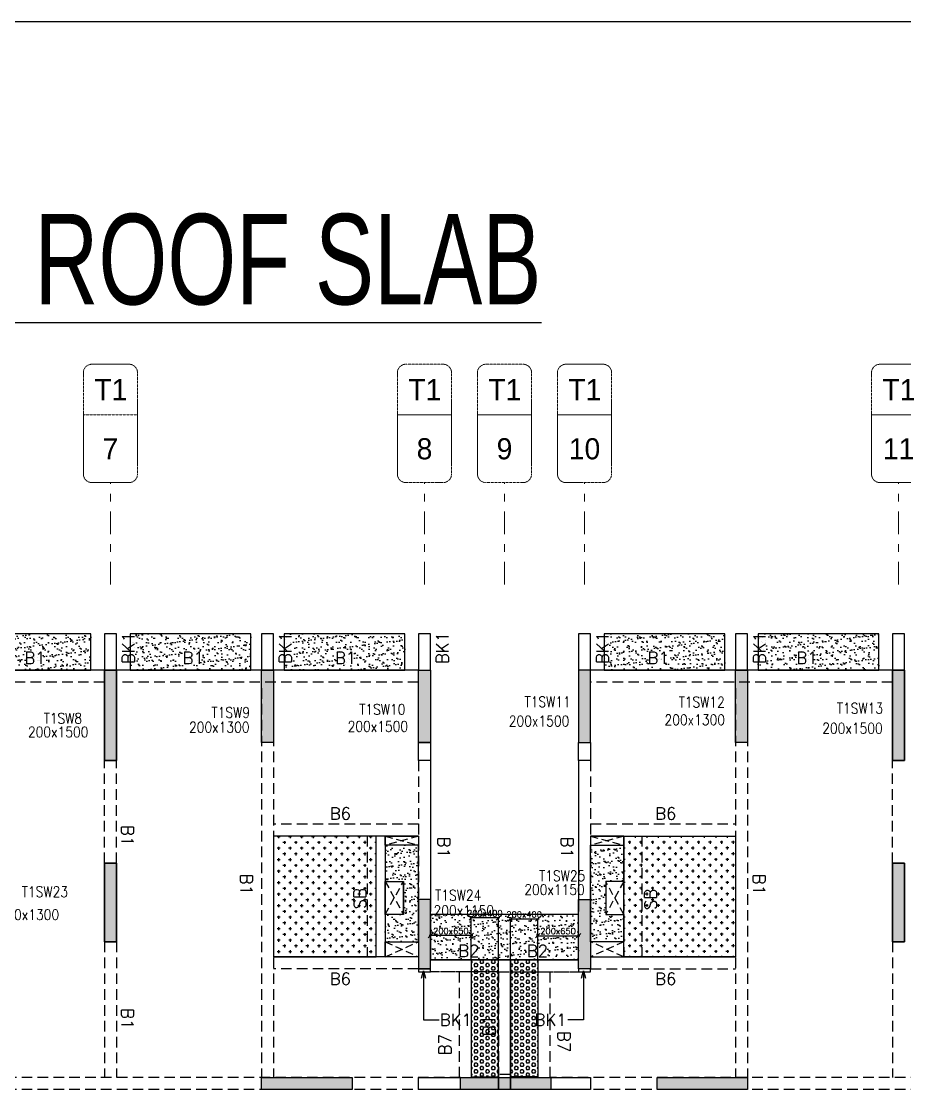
# Model space of a CAD drawing. Header units: millimetres. Extents: x 1078357 to 2594950, y -5122486 to -4636555.
# Drawn here: x 1829556 to 1844181, y -4654688 to -4636994 of the extents above; entities that cross this region are included whole.
import ezdxf
from ezdxf.enums import TextEntityAlignment as Align

# ---------------------------------------------------------------- set-up
doc = ezdxf.new("R2010")
doc.units = ezdxf.units.MM
doc.header["$PDMODE"] = 35
for name, pattern in [('CONTINOUS', [0]), ('DGN STYLE 7', [8.34, 3.75, -1.67, 1.25, -1.67]), ('HIDDEN', [0.375, 0.25, -0.125]), ('New Retail block$0$CONTINOUS', [0])]:
    doc.linetypes.add(name, pattern=pattern)
doc.layers.get('0').update_dxf_attribs({"lineweight": 0})
doc.layers.get('Defpoints').update_dxf_attribs({"lineweight": 0})
for name, color, linetype, lineweight in [('A-_ANOTDIMA_D-', 6, 'Continuous', 13), ('Boundary', 40, 'Continuous', 30), ('COL. NO.', 30, 'Continuous', 25), ('COL. SIZE', 7, 'Continuous', 25), ('DIM', 9, 'Continuous', 25), ('GRID LINE', 8, 'Continuous', 0), ('GRID NO', 8, 'DGN STYLE 7', 13), ('HATCH', 8, 'Continuous', 30)]:
    doc.layers.add(name, color=color, linetype=linetype, lineweight=lineweight)
for name, color, linetype in [('B-200x325', 201, 'HIDDEN'), ('B-200x400', 44, 'HIDDEN'), ('DROP SLAB', 8, 'Continuous'), ('NON STR. RCC WALL', 6, 'Continuous'), ('S TEXT', 7, 'Continuous'), ('S-BEAM', 3, 'HIDDEN'), ('S-BEAM NO.', 6, 'Continuous'), ('S-COLUMN', 1, 'Continuous'), ('S-COLUMN_START', 4, 'Continuous'), ('S-CUTOUT', 8, 'HIDDEN'), ('S-SLAB-PROJECTION', 54, 'New Retail block$0$CONTINOUS'), ('SLAB FOLD', 8, 'Continuous')]:
    doc.layers.add(name, color=color, linetype=linetype)
doc.styles.add('Roman', font='romans')
doc.styles.add('ROMANS', font='romans.shx', dxfattribs={"width": 0.85})
doc.styles.add('SANSSERIF', font='sas_____.pfb')
doc.styles.get("Standard").update_dxf_attribs({"font": 'Adani Regular.ttf', "height": 500})
doc.dimstyles.new('HARESH', dxfattribs={"dimtxt": 150, "dimasz": 75, "dimexe": 0, "dimexo": 0, "dimgap": 25, "dimtad": 1, "dimdec": 0, "dimdsep": 46, "dimtxsty": 'Roman', "dimblk": 'OBLIQUE', "dimcen": 225, "dimdle": 25, "dimclrd": 2, "dimclre": 2, "dimclrt": 7, "dimadec": 8, "dimazin": 1, "dimtfac": 1, "dimtdec": 0, "dimtmove": 0, "dimatfit": 0, "dimfxl": 1, "dimlwd": -1, "dimlwe": -1, "dimarcsym": 0})
pattern_1 = [(180.03079016, (-1451735.6, 9389968.63), (-95.1987999, -95.3011726), [47.625, -142.875]), (270.03079016, (-1451759.43, 9389992.43), (95.3011726, -95.1987999), [47.625, -142.875])]
pattern_2 = [(180, (1815381.29, -4465732.775), (-7e-15, -54.992613), [31.75, -63.5]), (300, (1815381.29, -4465732.775), (47.625, 27.496307), [31.75, -63.5]), (240, (1815349.54, -4465732.775), (47.625, -27.496307), [31.75, -63.5])]

# ---------------------------------------------------------------- blocks, each defined once
blk = doc.blocks.new('_Oblique')
at = {"color": 0, "linetype": 'ByBlock', "lineweight": -2}
blk.add_line((-0.5, -0.5), (0.5, 0.5), dxfattribs=at)
blk = doc.blocks.new('*D1293')
at = {"layer": 'Defpoints', "color": 0, "ltscale": 700, "transparency": 16777216}
for p in [(1837006, -4651843), (1837006, -4652538, 0), (1837456, -4652538, 0)]:
    blk.add_point(p, dxfattribs=at)
at = {"layer": 'DIM', "color": 2, "ltscale": 700, "transparency": 16777216}
for p, q in [((1837481, -4651843), (1836981, -4651843)), ((1837006, -4652538), (1837006, -4651843)), ((1837456, -4652538), (1837456, -4651843))]:
    blk.add_line(p, q, dxfattribs=at)
at = {"layer": 'DIM', "color": 2, "ltscale": 700, "transparency": 16777216, "xscale": 75, "yscale": 75, "zscale": 75, "rotation": 180}
blk.add_blockref('_Oblique', (1837006, -4651843), dxfattribs=at)
at = {"layer": 'DIM', "color": 2, "ltscale": 700, "transparency": 16777216, "xscale": 75, "yscale": 75, "zscale": 75}
blk.add_blockref('_Oblique', (1837456, -4651843), dxfattribs=at)
at = {"layer": 'DIM', "color": 7, "ltscale": 700, "transparency": 16777216, "insert": (1837231, -4651768), "char_height": 150, "attachment_point": 5, "style": 'Roman'}
blk.add_mtext('{\\H0.666667x;200x400}', dxfattribs=at)
blk = doc.blocks.new('*D1294')
at = {"layer": 'Defpoints', "color": 0, "ltscale": 700, "transparency": 16777216}
for p in [(1836331, -4652136), (1836331, -4652538, 0), (1837006, -4652538, 0)]:
    blk.add_point(p, dxfattribs=at)
at = {"layer": 'DIM', "color": 2, "ltscale": 700, "transparency": 16777216}
for p, q in [((1837031, -4652136), (1836306, -4652136)), ((1836331, -4652538), (1836331, -4652136)), ((1837006, -4652538), (1837006, -4652136))]:
    blk.add_line(p, q, dxfattribs=at)
at = {"layer": 'DIM', "color": 2, "ltscale": 700, "transparency": 16777216, "xscale": 75, "yscale": 75, "zscale": 75, "rotation": 180}
blk.add_blockref('_Oblique', (1836331, -4652136), dxfattribs=at)
at = {"layer": 'DIM', "color": 2, "ltscale": 700, "transparency": 16777216, "xscale": 75, "yscale": 75, "zscale": 75}
blk.add_blockref('_Oblique', (1837006, -4652136), dxfattribs=at)
at = {"layer": 'DIM', "color": 7, "ltscale": 700, "transparency": 16777216, "insert": (1836668, -4652061), "char_height": 150, "attachment_point": 5, "style": 'Roman'}
blk.add_mtext('{\\H0.666667x;200x650}', dxfattribs=at)
blk = doc.blocks.new('*D1295')
at = {"layer": 'Defpoints', "color": 0, "ltscale": 700, "transparency": 16777216}
for p in [(1838106, -4651861), (1837656, -4652538, 0), (1838106, -4652538, 0)]:
    blk.add_point(p, dxfattribs=at)
at = {"layer": 'DIM', "color": 2, "ltscale": 700, "transparency": 16777216}
for p, q in [((1837631, -4651861), (1838131, -4651861)), ((1837656, -4652538), (1837656, -4651861)), ((1838106, -4652538), (1838106, -4651861))]:
    blk.add_line(p, q, dxfattribs=at)
at = {"layer": 'DIM', "color": 2, "ltscale": 700, "transparency": 16777216, "xscale": 75, "yscale": 75, "zscale": 75, "rotation": 180}
blk.add_blockref('_Oblique', (1837656, -4651861), dxfattribs=at)
at = {"layer": 'DIM', "color": 2, "ltscale": 700, "transparency": 16777216, "xscale": 75, "yscale": 75, "zscale": 75}
blk.add_blockref('_Oblique', (1838106, -4651861), dxfattribs=at)
at = {"layer": 'DIM', "color": 7, "ltscale": 700, "transparency": 16777216, "insert": (1837881, -4651786), "char_height": 150, "attachment_point": 5, "style": 'Roman'}
blk.add_mtext('{\\H0.666667x;200x400}', dxfattribs=at)
blk = doc.blocks.new('*D1296')
at = {"layer": 'Defpoints', "color": 0, "ltscale": 700, "transparency": 16777216}
for p in [(1838781, -4652138), (1838106, -4652538, 0), (1838781, -4652538, 0)]:
    blk.add_point(p, dxfattribs=at)
at = {"layer": 'DIM', "color": 2, "ltscale": 700, "transparency": 16777216}
for p, q in [((1838081, -4652138), (1838806, -4652138)), ((1838106, -4652538), (1838106, -4652138)), ((1838781, -4652538), (1838781, -4652138))]:
    blk.add_line(p, q, dxfattribs=at)
at = {"layer": 'DIM', "color": 2, "ltscale": 700, "transparency": 16777216, "xscale": 75, "yscale": 75, "zscale": 75, "rotation": 180}
blk.add_blockref('_Oblique', (1838106, -4652138), dxfattribs=at)
at = {"layer": 'DIM', "color": 2, "ltscale": 700, "transparency": 16777216, "xscale": 75, "yscale": 75, "zscale": 75}
blk.add_blockref('_Oblique', (1838781, -4652138), dxfattribs=at)
at = {"layer": 'DIM', "color": 7, "ltscale": 700, "transparency": 16777216, "insert": (1838443, -4652063), "char_height": 150, "attachment_point": 5, "style": 'Roman'}
blk.add_mtext('{\\H0.666667x;200x650}', dxfattribs=at)
blk = doc.blocks.new('G$CD63B60BD')
at = {"layer": 'COL. NO.', "linetype": 'Continuous', "style": 'ROMANS', "width": 0.85}
for s, p in [('T1SW11', (25182, 15286, -320)), ('T1SW12', (27733, 15282, -320)), ('T1SW9', (19999, 15109, -323)), ('T1SW10', (22445, 15162, -320)), ('T1SW13', (30354, 15179, -320)), ('T1SW8', (17219, 15013, -320)), ('T1SW25', (25422, 12404, -320)), ('T1SW23', (16857, 12140, -320)), ('T1SW24', (23701, 12082, -320))]:
    blk.add_text(s, height=175, dxfattribs=at).set_placement(p)
at = {"layer": 'COL. SIZE', "linetype": 'Continuous', "style": 'ROMANS', "width": 0.85}
for s, p in [('200x1300', (19627, 14865, -323)), ('200x1500', (22253, 14878, -320)), ('200x1500', (24921, 14967, -320)), ('200x1300', (27499, 14987, -320)), ('200x1500', (16959, 14786, -320)), ('200x1500', (30111, 14848, -320)), ('200x1150', (25178, 12174, -320)), ('200x1300', (16475, 11761, -320)), ('200x1150', (23675, 11827, -320))]:
    blk.add_text(s, height=175, dxfattribs=at).set_placement(p)
blk = doc.blocks.new('Tower grid nomenclature-ex')
at = {"layer": 'GRID NO'}
blk.add_lwpolyline([(-1250, -600), (1750, -600, 0.414214), (2000, -350), (2000, 750, 0.414214), (1750, 1000), (-1250, 1000, 0.414214), (-1500, 750), (-1500, -350, 0.414214)], format="xyb", close=True, dxfattribs=at)
blk.add_lwpolyline([(0, 1000), (0, -600)], dxfattribs=at)
at = {"layer": 'GRID NO', "flags": 8}
for p in [(-1235, 400), (1788, 400)]:
    blk.add_attdef('GRID', text='', height=625, dxfattribs=at).set_placement(p, align=Align.MIDDLE_CENTER)

msp = doc.modelspace()

# ---------------------------------------------------------------- hatches: boundary and pattern name
at = {"layer": 'DROP SLAB'}
h = msp.add_hatch(dxfattribs=at)
h.set_pattern_fill('CROSS', color=8, scale=15, angle=0.03079)
h.set_pattern_definition(pattern_1)
h.paths.add_polyline_path([(1835431.1, -4650488.1), (1833731.1, -4650488.1), (1833731.1, -4652487.9), (1835431.1, -4652487.9)])
h = msp.add_hatch(dxfattribs=at)
h.set_pattern_fill('CROSS', color=8, scale=15, angle=179.96921)
h.set_pattern_definition(pattern_1)
h.paths.add_polyline_path([(1839531.1, -4650488), (1841381.1, -4650488), (1841381.1, -4652487.8), (1839531.1, -4652487.8)])
at = {"layer": 'HATCH'}
h = msp.add_hatch(dxfattribs=at)
h.set_pattern_fill('AR-SAND', color=8, scale=3, angle=179.97015)
h.set_pattern_definition([(37.4701541, (-1030102.19, 9339832.47), (-4.7236114, 146.8264517), [0, -115.824, 0, -129.54, 0, -123.825]), (7.4701541, (-1030102.2, 9339832.47), (134.9689868, 214.9772528), [0, -62.484, 0, -104.394, 0, -40.005]), (327.4701541, (-1030195.92, 9339832.52), (237.2979035, 0.3075449), [0, -38.1, 0, -137.16, 0, -179.07]), (317.4701541, (-1030195.92, 9339832.52), (229.1017424, 66.759465), [0, -19.05, 0, -89.916, 0, -102.87])])
h.paths.add_polyline_path([(1830706.4, -4647137.8), (1828706.4, -4647137.8), (1828706.4, -4647737.8), (1830706.4, -4647737.8)])
h = msp.add_hatch(dxfattribs=at)
h.set_pattern_fill('AR-SAND', color=8, scale=3, angle=179.97015)
h.set_pattern_definition([(37.4701541, (-1032752.19, 9339832.47), (-4.7236114, 146.8264517), [0, -115.824, 0, -129.54, 0, -123.825]), (7.4701541, (-1032752.2, 9339832.47), (134.9689868, 214.9772528), [0, -62.484, 0, -104.394, 0, -40.005]), (327.4701541, (-1032845.92, 9339832.52), (237.2979035, 0.3075449), [0, -38.1, 0, -137.16, 0, -179.07]), (317.4701541, (-1032845.92, 9339832.52), (229.1017424, 66.759465), [0, -19.05, 0, -89.916, 0, -102.87])])
h.paths.add_polyline_path([(1833356.4, -4647137.8), (1831356.4, -4647137.8), (1831356.4, -4647737.8), (1833356.4, -4647737.8)])
h = msp.add_hatch(dxfattribs=at)
h.set_pattern_fill('AR-SAND', color=8, scale=3, angle=179.97015)
h.set_pattern_definition([(37.4701541, (-1035302.19, 9339832.47), (-4.7236114, 146.8264517), [0, -115.824, 0, -129.54, 0, -123.825]), (7.4701541, (-1035302.2, 9339832.47), (134.9689868, 214.9772528), [0, -62.484, 0, -104.394, 0, -40.005]), (327.4701541, (-1035395.92, 9339832.52), (237.2979035, 0.3075449), [0, -38.1, 0, -137.16, 0, -179.07]), (317.4701541, (-1035395.92, 9339832.52), (229.1017424, 66.759465), [0, -19.05, 0, -89.916, 0, -102.87])])
h.paths.add_polyline_path([(1835906.4, -4647137.8), (1833906.4, -4647137.8), (1833906.4, -4647737.8), (1835906.4, -4647737.8)])
h = msp.add_hatch(dxfattribs=at)
h.set_pattern_fill('AR-SAND', color=8, scale=3, angle=179.97015)
h.set_pattern_definition([(37.4701541, (-1040602.19, 9339832.47), (-4.7236114, 146.8264517), [0, -115.824, 0, -129.54, 0, -123.825]), (7.4701541, (-1040602.2, 9339832.47), (134.9689868, 214.9772528), [0, -62.484, 0, -104.394, 0, -40.005]), (327.4701541, (-1040695.92, 9339832.52), (237.2979035, 0.3075449), [0, -38.1, 0, -137.16, 0, -179.07]), (317.4701541, (-1040695.92, 9339832.52), (229.1017424, 66.759465), [0, -19.05, 0, -89.916, 0, -102.87])])
h.paths.add_polyline_path([(1841206.4, -4647137.8), (1839206.4, -4647137.8), (1839206.4, -4647737.8), (1841206.4, -4647737.8)])
h = msp.add_hatch(dxfattribs=at)
h.set_pattern_fill('AR-SAND', color=8, scale=3, angle=179.97015)
h.set_pattern_definition([(37.4701541, (-1043152.19, 9339832.47), (-4.7236114, 146.8264517), [0, -115.824, 0, -129.54, 0, -123.825]), (7.4701541, (-1043152.2, 9339832.47), (134.9689868, 214.9772528), [0, -62.484, 0, -104.394, 0, -40.005]), (327.4701541, (-1043245.92, 9339832.52), (237.2979035, 0.3075449), [0, -38.1, 0, -137.16, 0, -179.07]), (317.4701541, (-1043245.92, 9339832.52), (229.1017424, 66.759465), [0, -19.05, 0, -89.916, 0, -102.87])])
h.paths.add_polyline_path([(1843756.4, -4647137.8), (1841756.4, -4647137.8), (1841756.4, -4647737.8), (1843756.4, -4647737.8)])
h = msp.add_hatch(dxfattribs=at)
h.set_pattern_fill('AR-SAND', color=8, scale=3, angle=0.02985)
h.set_pattern_definition([(37.47015413, (-3195902.47, 18707870.84), (-4.72361136, 146.8264517), [0, -115.824, 0, -129.54, 0, -123.825]), (7.4701541, (-3195902.47, 18707870.84), (134.9689868, 214.9772528), [0, -62.484, 0, -104.394, 0, -40.005]), (327.4701541, (-3195996.19, 18707870.89), (237.2979035, 0.3075449), [0, -38.1, 0, -137.16, 0, -179.07]), (317.4701541, (-3195996.2, 18707870.9), (229.1017424, 66.759465), [0, -19.05, 0, -89.916, 0, -102.87])])
h.paths.add_polyline_path([(1836130.6, -4650637.8), (1835580.6, -4650637.8), (1835580.6, -4651237.8), (1835880.5, -4651237.8), (1835880.5, -4651787.8), (1835580.6, -4651787.7), (1835580.6, -4652237.8), (1836130.5, -4652237.8)])
h = msp.add_hatch(dxfattribs=at)
h.set_pattern_fill('AR-SAND', color=8, scale=3, angle=179.97015)
h.set_pattern_definition([(37.47015413, (-3195901.69, 18707870.77), (-4.72361136, 146.8264517), [0, -115.824, 0, -129.54, 0, -123.825]), (7.4701541, (-3195901.7, 18707870.77), (134.9689868, 214.9772528), [0, -62.484, 0, -104.394, 0, -40.005]), (327.4701541, (-3195995.42, 18707870.82), (237.2979035, 0.3075449), [0, -38.1, 0, -137.16, 0, -179.07]), (317.4701541, (-3195995.42, 18707870.82), (229.1017424, 66.759465), [0, -19.05, 0, -89.916, 0, -102.87])])
h.paths.add_polyline_path([(1838981.3, -4650637.8), (1839531.3, -4650637.8), (1839531.3, -4651237.9), (1839231.3, -4651237.9), (1839231.3, -4651787.8), (1839531.3, -4651787.8), (1839531.3, -4652237.8), (1838981.3, -4652237.8)])
h = msp.add_hatch(dxfattribs=at)
h.set_pattern_fill('AR-SAND', color=8, scale=3, angle=179.97015)
h.set_pattern_definition([(37.4701541, (-2132527.14, 14023851.66), (-4.72361136, 146.8264517), [0, -115.824, 0, -129.54, 0, -123.825]), (7.4701541, (-2132527.14, 14023851.66), (134.9689868, 214.9772528), [0, -62.484, 0, -104.394, 0, -40.005]), (327.4701541, (-2132620.87, 14023851.7), (237.2979035, 0.3075449), [0, -38.1, 0, -137.16, 0, -179.07]), (317.4701541, (-2132620.87, 14023851.7), (229.1017424, 66.759465), [0, -19.05, 0, -89.916, 0, -102.87])])
h.paths.add_polyline_path([(1838781.1, -4651787.7), (1836331.1, -4651787.7), (1836331.1, -4652537.8), (1838781.1, -4652537.8)])
h = msp.add_hatch(dxfattribs=at)
h.set_pattern_fill('AR-SAND', color=8, scale=3, angle=179.97015)
h.set_pattern_definition([(37.4701541, (-2132526.91, 14023851.66), (-4.72361136, 146.8264517), [0, -115.824, 0, -129.54, 0, -123.825]), (7.4701541, (-2132526.9, 14023851.66), (134.9689868, 214.9772528), [0, -62.484, 0, -104.394, 0, -40.005]), (327.4701541, (-2132620.63, 14023851.71), (237.2979035, 0.3075449), [0, -38.1, 0, -137.16, 0, -179.07]), (317.4701541, (-2132620.63, 14023851.71), (229.1017424, 66.759465), [0, -19.05, 0, -89.916, 0, -102.87])])
h.paths.add_polyline_path([(1838781.4, -4651937.8), (1836331.3, -4651937.8), (1836331.4, -4652537.7), (1838781.4, -4652537.7)])
at = {"layer": 'HATCH', "ltscale": 1000}
h = msp.add_hatch(dxfattribs=at)
h.set_pattern_fill('HEX', color=8, scale=10, angle=180)
h.set_pattern_definition(pattern_2)
h.paths.add_polyline_path([(1837456.3, -4654477.2), (1837006.3, -4654477.2), (1837006.3, -4652537.8), (1837456.3, -4652537.8)])
h = msp.add_hatch(dxfattribs=at)
h.set_pattern_fill('HEX', color=8, scale=10, angle=180)
h.set_pattern_definition(pattern_2)
h.paths.add_polyline_path([(1837656.7, -4654477.2), (1838106.7, -4654477.2), (1838106.7, -4652537.8), (1837656.7, -4652537.8)])
at = {"layer": 'S-COLUMN', "lineweight": 25, "extrusion": (1.00316e-06, 1.91639e-11, 1)}
h = msp.add_hatch(color=1, dxfattribs=at)
h.dxf.hatch_style = 1
h.paths.add_polyline_path([(1831131.1, -4647737.8), (1830931.1, -4647737.8), (1830931.1, -4649237.8), (1831131.1, -4649237.8)])
at = {"layer": 'S-COLUMN', "lineweight": 25, "extrusion": (-1.00316e-06, 2.11765e-11, 1)}
h = msp.add_hatch(color=1, dxfattribs=at)
h.dxf.hatch_style = 1
h.paths.add_polyline_path([(1830931.1, -4647737.8), (1831131.1, -4647737.8), (1831131.1, -4649237.8), (1830931.1, -4649237.8)])
at = {"layer": 'S-COLUMN', "lineweight": 25}
h = msp.add_hatch(color=1, dxfattribs=at)
h.dxf.hatch_style = 1
h.paths.add_polyline_path([(1833531.1, -4648937.8), (1833731.1, -4648937.8), (1833731.1, -4647737.8), (1833531.1, -4647737.8)])
at = {"layer": 'S-COLUMN', "lineweight": 25, "extrusion": (-1.00316e-06, 2.11765e-11, 1)}
h = msp.add_hatch(color=1, dxfattribs=at)
h.dxf.hatch_style = 1
h.paths.add_polyline_path([(1836131.1, -4647737.8), (1836331.1, -4647737.8), (1836331.1, -4648937.8), (1836131.1, -4648937.8)])
at = {"layer": 'S-COLUMN', "lineweight": 25, "extrusion": (1.00316e-06, 1.91639e-11, 1)}
h = msp.add_hatch(color=1, dxfattribs=at)
h.dxf.hatch_style = 1
h.paths.add_polyline_path([(1838981.1, -4647737.8), (1838781.1, -4647737.8), (1838781.1, -4648937.8), (1838981.1, -4648937.8)])
at = {"layer": 'S-COLUMN', "lineweight": 25}
h = msp.add_hatch(color=1, dxfattribs=at)
h.dxf.hatch_style = 1
h.paths.add_polyline_path([(1841381.1, -4648937.8), (1841581.1, -4648937.8), (1841581.1, -4647737.8), (1841381.1, -4647737.8)])
at = {"layer": 'S-COLUMN', "lineweight": 25, "extrusion": (1.00316e-06, 1.91639e-11, 1)}
h = msp.add_hatch(color=1, dxfattribs=at)
h.dxf.hatch_style = 1
h.paths.add_polyline_path([(1844181.1, -4647737.8), (1843981.1, -4647737.8), (1843981.1, -4649237.8), (1844181.1, -4649237.8)])
at = {"layer": 'S-COLUMN', "lineweight": 25, "extrusion": (-1.00316e-06, 2.11765e-11, 1)}
h = msp.add_hatch(color=1, dxfattribs=at)
h.dxf.hatch_style = 1
h.paths.add_polyline_path([(1843981.1, -4647737.8), (1844181.1, -4647737.8), (1844181.1, -4649237.8), (1843981.1, -4649237.8)])
at = {"layer": 'S-COLUMN', "lineweight": 25, "extrusion": (1.00316e-06, 1.91639e-11, 1)}
h = msp.add_hatch(color=1, dxfattribs=at)
h.dxf.hatch_style = 1
h.paths.add_polyline_path([(1831131.1, -4652237.8), (1830931.1, -4652237.8), (1830931.1, -4650937.8), (1831131.1, -4650937.8)])
at = {"layer": 'S-COLUMN', "lineweight": 25, "extrusion": (-1.00316e-06, 2.11765e-11, 1)}
h = msp.add_hatch(color=1, dxfattribs=at)
h.dxf.hatch_style = 1
h.paths.add_polyline_path([(1830931.1, -4652237.8), (1831131.1, -4652237.8), (1831131.1, -4650937.8), (1830931.1, -4650937.8)])
at = {"layer": 'S-COLUMN', "lineweight": 25, "extrusion": (1.00316e-06, 1.91639e-11, 1)}
h = msp.add_hatch(color=1, dxfattribs=at)
h.dxf.hatch_style = 1
h.paths.add_polyline_path([(1844181.1, -4652237.8), (1843981.1, -4652237.8), (1843981.1, -4650937.8), (1844181.1, -4650937.8)])
at = {"layer": 'S-COLUMN', "lineweight": 25, "extrusion": (-1.00316e-06, 2.11765e-11, 1)}
h = msp.add_hatch(color=1, dxfattribs=at)
h.dxf.hatch_style = 1
h.paths.add_polyline_path([(1843981.1, -4652237.8), (1844181.1, -4652237.8), (1844181.1, -4650937.8), (1843981.1, -4650937.8)])
h = msp.add_hatch(color=1, dxfattribs=at)
h.dxf.hatch_style = 1
h.paths.add_polyline_path([(1836131.1, -4652687.8), (1836331.1, -4652687.8), (1836331.1, -4651537.8), (1836131.1, -4651537.8)])
at = {"layer": 'S-COLUMN', "lineweight": 25, "extrusion": (1.00316e-06, 1.91639e-11, 1)}
h = msp.add_hatch(color=1, dxfattribs=at)
h.dxf.hatch_style = 1
h.paths.add_polyline_path([(1838981.1, -4652687.8), (1838781.1, -4652687.8), (1838781.1, -4651537.8), (1838981.1, -4651537.8)])
at = {"layer": 'S-COLUMN', "lineweight": 25}
h = msp.add_hatch(color=1, dxfattribs=at)
h.dxf.hatch_style = 1
h.paths.add_polyline_path([(1833531.1, -4654487.8), (1835031.1, -4654487.8), (1835031.1, -4654687.8), (1833531.1, -4654687.8)])
h = msp.add_hatch(color=1, dxfattribs=at)
h.dxf.hatch_style = 1
h.paths.add_polyline_path([(1840081.1, -4654487.8), (1841581.1, -4654487.8), (1841581.1, -4654687.8), (1840081.1, -4654687.8)])
at = {"layer": 'S-COLUMN_START', "lineweight": 25}
h = msp.add_hatch(color=256, dxfattribs=at)
h.dxf.hatch_style = 1
h.paths.add_polyline_path([(1838324.7, -4654487.8), (1838324.7, -4654687.8), (1836824.7, -4654687.8), (1836824.7, -4654487.8)])

# ---------------------------------------------------------------- linework, layer by layer
at = {"layer": 'B-200x400', "linetype": 'Continuous', "ltscale": 500}
for p, q in [((1837455.9, -4652537.7, 0), (1837005.8, -4652537.7, 0)), ((1838106.1, -4652537.7, 0), (1837656, -4652537.7, 0))]:
    msp.add_line(p, q, dxfattribs=at)
at = {"layer": 'B-200x400', "linetype": 'HIDDEN', "ltscale": 500}
for p, q in [((1837455.9, -4652737.7, 0), (1837005.8, -4652737.7, 0)), ((1837655.9, -4652737.7, 0), (1838106.1, -4652737.7, 0))]:
    msp.add_line(p, q, dxfattribs=at)
at = {"layer": 'Boundary', "ltscale": 700, "elevation": 0}
msp.add_lwpolyline([(1803327.6, -4636994.1), (1908927.8, -4636994.1), (1908927.8, -4673747.9), (1803327.6, -4673747.9)], close=True, dxfattribs=at)
at = {"layer": 'DROP SLAB', "color": 3, "linetype": 'CONTINOUS', "ltscale": 500, "elevation": 0}
for points in [[(1835431.1, -4650488.1), (1833731.1, -4650488.1), (1833731.1, -4652487.9), (1835431.1, -4652487.9)], [(1835580.8, -4650488.1), (1836130.8, -4650488.1), (1836130.8, -4650637.9), (1835580.8, -4650637.9)], [(1839531.3, -4650488.1), (1838981.3, -4650488.1), (1838981.3, -4650637.8), (1839531.3, -4650637.8)], [(1839531.1, -4650488), (1841381.1, -4650488), (1841381.1, -4652487.8), (1839531.1, -4652487.8)], [(1835581.2, -4651237.8), (1835881.2, -4651237.8), (1835881.2, -4651787.8), (1835581.2, -4651787.8)], [(1839531.3, -4651237.8), (1839231.3, -4651237.8), (1839231.3, -4651787.8), (1839531.3, -4651787.8)], [(1835581.3, -4652237.8), (1836131.1, -4652237.8), (1836131.1, -4652487.9), (1835581.3, -4652487.9)], [(1839531.3, -4652237.8), (1838981.4, -4652237.8), (1838981.4, -4652487.9), (1839531.3, -4652487.9)]]:
    msp.add_lwpolyline(points, close=True, dxfattribs=at)
at = {"layer": 'GRID LINE', "linetype": 'DGN STYLE 7', "ltscale": 100, "elevation": 0}
for points in [[(1831031.3, -4646322.1), (1831031.3, -4644633.2)], [(1836231.3, -4646322.1), (1836231.3, -4644633.2)], [(1837556.3, -4646322.1), (1837556.3, -4644633.2)], [(1838881.3, -4646322.1), (1838881.3, -4644633.2)], [(1844081.3, -4646322.1), (1844081.3, -4644633.2)]]:
    msp.add_lwpolyline(points, dxfattribs=at)
at = {"layer": 'NON STR. RCC WALL', "elevation": 0}
for points in [[(1836331.1, -4648937.8), (1836331.1, -4649237.8), (1836131.1, -4649237.8), (1836131.1, -4648937.8)], [(1838981.1, -4648937.8), (1838981.1, -4649237.8), (1838781.1, -4649237.8), (1838781.1, -4648937.8)], [(1837456.1, -4652537.8), (1837656.1, -4652537.8), (1837656.1, -4654687.8), (1837456.1, -4654687.8)], [(1836131.1, -4654487.8), (1837456.1, -4654487.8), (1837456.1, -4654687.7), (1836131.1, -4654687.7)], [(1837656.1, -4654487.8), (1838981.1, -4654487.8), (1838981.1, -4654687.8), (1837656.1, -4654687.8)]]:
    msp.add_lwpolyline(points, close=True, dxfattribs=at)
at = {"layer": 'S-BEAM', "linetype": 'CONTINOUS', "ltscale": 700}
for p, q in [((1831131.1, -4647137.7, 0), (1830931.1, -4647137.7, 0)), ((1830931.1, -4647137.7, 0), (1830931.1, -4647737.7, 0)), ((1831131.1, -4647737.7, 0), (1831131.1, -4647137.7, 0)), ((1833731.1, -4647137.8, 0), (1833531.1, -4647137.8, 0)), ((1833531.1, -4647137.8, 0), (1833531.1, -4647737.8, 0)), ((1833731.1, -4647737.8, 0), (1833731.1, -4647137.8, 0)), ((1836331.1, -4647137.7, 0), (1836131.1, -4647137.7, 0)), ((1836131.1, -4647137.7, 0), (1836131.1, -4647737.7, 0)), ((1836331.1, -4647737.7, 0), (1836331.1, -4647137.7, 0)), ((1838981.1, -4647137.8, 0), (1838781.1, -4647137.8, 0)), ((1838781.1, -4647137.8, 0), (1838781.1, -4647737.8, 0)), ((1838981.1, -4647737.8, 0), (1838981.1, -4647137.8, 0)), ((1841581.1, -4647137.8, 0), (1841381.1, -4647137.8, 0)), ((1841381.1, -4647137.8, 0), (1841381.1, -4647737.8, 0)), ((1841581.1, -4647737.8, 0), (1841581.1, -4647137.8, 0)), ((1844181.1, -4647137.8, 0), (1843981.1, -4647137.8, 0)), ((1843981.1, -4647137.8, 0), (1843981.1, -4647737.8, 0)), ((1844181.1, -4647737.8, 0), (1844181.1, -4647137.8, 0)), ((1830931.4, -4647737.8, 0), (1825931.4, -4647737.8, 0)), ((1836131.4, -4647737.8, 0), (1831131.4, -4647737.8, 0)), ((1843981.4, -4647737.8, 0), (1838981.4, -4647737.8, 0)), ((1836331.4, -4649237.7, 0), (1836331.4, -4651737.8, 0)), ((1838781.4, -4649237.7, 0), (1838781.4, -4651737.8, 0)), ((1837005.8, -4652537.7, 0), (1836331.1, -4652537.8, 0)), ((1838781.3, -4652537.7, 0), (1836331.3, -4652537.7, 0)), ((1838106.1, -4652537.8, 0), (1838781.3, -4652537.8, 0))]:
    msp.add_line(p, q, dxfattribs=at)
at = {"layer": 'S-BEAM', "linetype": 'HIDDEN', "ltscale": 700}
for p, q in [((1830931.4, -4647937.8, 0), (1825931.4, -4647937.8, 0)), ((1836131.4, -4647937.8, 0), (1831131.4, -4647937.8, 0)), ((1843981.4, -4647937.8, 0), (1838981.4, -4647937.8, 0)), ((1833531.3, -4648037.8, 0), (1833531.3, -4654487.7, 0)), ((1833731.3, -4648037.8, 0), (1833731.3, -4654487.7, 0)), ((1841381.3, -4648037.8, 0), (1841381.3, -4654487.7, 0)), ((1841581.3, -4648037.8, 0), (1841581.3, -4654487.7, 0)), ((1830931.4, -4650937.7, 0), (1830931.4, -4649237.7, 0)), ((1831131.4, -4650937.7, 0), (1831131.4, -4649237.7, 0)), ((1836131.4, -4649237.7, 0), (1836131.4, -4651737.8, 0)), ((1838981.4, -4649237.7, 0), (1838981.4, -4651737.8, 0)), ((1843981.4, -4650937.7, 0), (1843981.4, -4649237.7, 0)), ((1835280.8, -4650488.1, 0), (1835280.8, -4652487.9, 0)), ((1839529.9, -4650488.3, 0), (1839529.9, -4652488.1, 0)), ((1839829.9, -4650488.3, 0), (1839829.9, -4652488.1, 0)), ((1830931.4, -4652237.8, 0), (1830931.4, -4654487.7, 0)), ((1831131.4, -4652237.8, 0), (1831131.4, -4654487.7, 0)), ((1843981.4, -4652237.8, 0), (1843981.4, -4654487.7, 0)), ((1837005.8, -4652737.7, 0), (1836331.1, -4652737.8, 0)), ((1837456.3, -4652737.7, 0), (1836331.3, -4652737.7, 0)), ((1837456.3, -4652737.7, 0), (1837456.3, -4654487.7, 0)), ((1837656.3, -4652737.7, 0), (1838781.3, -4652737.7, 0)), ((1837656.3, -4652737.7, 0), (1837656.3, -4654487.7, 0)), ((1838106.2, -4652737.8, 0), (1838781.1, -4652737.8, 0)), ((1836824.7, -4654487.7, 0), (1824606.1, -4654487.7, 0)), ((1849181.3, -4654487.7, 0), (1838324.7, -4654487.7, 0)), ((1836824.7, -4654687.7, 0), (1824606.1, -4654687.7, 0)), ((1849181.3, -4654687.7, 0), (1838324.7, -4654687.7, 0))]:
    msp.add_line(p, q, dxfattribs=at)
at = {"layer": 'S-BEAM', "ltscale": 700}
for p, q in [((1836131.1, -4650288.1, 0), (1833731.1, -4650288.1, 0)), ((1838981.1, -4650288, 0), (1841381.1, -4650288, 0)), ((1836130.9, -4652687.9, 0), (1833731.1, -4652687.9, 0)), ((1838981.2, -4652687.8, 0), (1841381.1, -4652687.8, 0)), ((1836806, -4652737.8, 0), (1836806, -4654487.8, 0)), ((1838306.2, -4652737.8, 0), (1838306.2, -4654487.8, 0))]:
    msp.add_line(p, q, dxfattribs=at)
at = {"layer": 'S-BEAM', "linetype": 'Continuous', "ltscale": 700}
for p, q in [((1836131.1, -4650488.1, 0), (1833731.1, -4650488.1, 0)), ((1838981.1, -4650488, 0), (1841381.1, -4650488, 0)), ((1836130.9, -4652487.9, 0), (1833731.1, -4652487.9, 0)), ((1838981.2, -4652487.8, 0), (1841381.1, -4652487.8, 0)), ((1837006, -4652737.8, 0), (1837006, -4654477.1, 0)), ((1838106.2, -4652737.8, 0), (1838106.2, -4654477.2, 0))]:
    msp.add_line(p, q, dxfattribs=at)
at = {"layer": 'S-BEAM', "linetype": 'ByBlock', "ltscale": 700}
msp.add_line((1835580.8, -4650488.1, 0), (1835580.8, -4652487.9, 0), dxfattribs=at)
at = {"layer": 'S-BEAM', "linetype": 'Continuous', "ltscale": 700, "elevation": 0}
for points in [[(1836331.4, -4652687.8), (1836131.4, -4652687.8), (1836131.4, -4652738), (1836331.4, -4652738)], [(1838981.4, -4652687.8), (1838781.4, -4652687.8), (1838781.4, -4652738), (1838981.4, -4652738)]]:
    msp.add_lwpolyline(points, close=True, dxfattribs=at)
at = {"layer": 'S-BEAM', "linetype": 'HIDDEN', "ltscale": 700, "elevation": 0}
msp.add_lwpolyline([(1837456.2, -4652738), (1837656.1, -4652738), (1837656.1, -4654437.8), (1837456.2, -4654437.8)], close=True, dxfattribs=at)
at = {"layer": 'S-COLUMN', "color": 1, "lineweight": 25, "extrusion": (1.00316e-06, 1.91639e-11, 1)}
for points, elevation in [([(1831131.1, -4647737.8), (1830931.1, -4647737.8), (1830931.1, -4649237.8), (1831131.1, -4649237.8)], 1.8), ([(1838981.1, -4647737.8), (1838781.1, -4647737.8), (1838781.1, -4648937.7), (1838981.1, -4648937.7)], 1.8), ([(1844181.1, -4647737.8), (1843981.1, -4647737.8), (1843981.1, -4649237.8), (1844181.1, -4649237.8)], 1.8), ([(1831131.1, -4652237.8), (1830931.1, -4652237.8), (1830931.1, -4650937.8), (1831131.1, -4650937.8)], 1.8), ([(1844181.1, -4652237.8), (1843981.1, -4652237.8), (1843981.1, -4650937.8), (1844181.1, -4650937.8)], 1.9), ([(1838981.1, -4652687.8), (1838781.1, -4652687.8), (1838781.1, -4651537.8), (1838981.1, -4651537.8)], 1.8)]:
    msp.add_lwpolyline(points, close=True, dxfattribs=dict(at, elevation=elevation))
at = {"layer": 'S-COLUMN', "color": 1, "lineweight": 25, "extrusion": (-1.00316e-06, 2.11765e-11, 1)}
for points, elevation in [([(1830931.1, -4647737.8), (1831131.1, -4647737.8), (1831131.1, -4649237.8), (1830931.1, -4649237.8)], -1.8), ([(1836131.1, -4647737.8), (1836331.1, -4647737.8), (1836331.1, -4648937.7), (1836131.1, -4648937.7)], -1.8), ([(1843981.1, -4647737.8), (1844181.1, -4647737.8), (1844181.1, -4649237.8), (1843981.1, -4649237.8)], -1.9), ([(1830931.1, -4652237.8), (1831131.1, -4652237.8), (1831131.1, -4650937.8), (1830931.1, -4650937.8)], -1.8), ([(1843981.1, -4652237.8), (1844181.1, -4652237.8), (1844181.1, -4650937.8), (1843981.1, -4650937.8)], -1.8), ([(1836131.1, -4652687.8), (1836331.1, -4652687.8), (1836331.1, -4651537.8), (1836131.1, -4651537.8)], -1.8)]:
    msp.add_lwpolyline(points, close=True, dxfattribs=dict(at, elevation=elevation))
at = {"layer": 'S-COLUMN', "color": 1, "lineweight": 25, "elevation": 0}
for points in [[(1833531.1, -4647737.8), (1833731.1, -4647737.8), (1833731.1, -4648937.8), (1833531.1, -4648937.8)], [(1841381.1, -4647737.8), (1841581.1, -4647737.8), (1841581.1, -4648937.8), (1841381.1, -4648937.8)], [(1833531.1, -4654487.8), (1835031.1, -4654487.8), (1835031.1, -4654687.8), (1833531.1, -4654687.8)], [(1840081.1, -4654487.8), (1841581.1, -4654487.8), (1841581.1, -4654687.8), (1840081.1, -4654687.8)]]:
    msp.add_lwpolyline(points, close=True, dxfattribs=at)
at = {"layer": 'S-COLUMN_START', "lineweight": 25, "elevation": 0}
msp.add_lwpolyline([(1838324.7, -4654487.8), (1838324.7, -4654687.8), (1836824.7, -4654687.8), (1836824.7, -4654487.8)], close=True, dxfattribs=at)
at = {"layer": 'S-CUTOUT', "ltscale": 500}
for p, q in [((1836130.8, -4650487.9, 0), (1835580.8, -4650637.9, 0)), ((1835581.7, -4650488.1, 0), (1836130.8, -4650637.9, 0)), ((1838981.3, -4650487.8, 0), (1839531.3, -4650637.8, 0)), ((1839530.5, -4650488.1, 0), (1838981.3, -4650637.8, 0)), ((1835581.1, -4651237.8, 0), (1835881.2, -4651787.8, 0)), ((1835581.1, -4651787.8, 0), (1835881.2, -4651237.8, 0)), ((1839531.3, -4651237.8, 0), (1839231.3, -4651787.8, 0)), ((1839531.3, -4651787.8, 0), (1839231.3, -4651237.8, 0)), ((1835581.3, -4652237.8, 0), (1836131.1, -4652487.9, 0)), ((1835581.3, -4652487.9, 0), (1836131.3, -4652237.8, 0)), ((1839531.3, -4652487.9, 0), (1838981.3, -4652237.8, 0)), ((1839531.3, -4652237.8, 0), (1838981.4, -4652487.9, 0))]:
    msp.add_line(p, q, dxfattribs=at)
at = {"layer": 'S-SLAB-PROJECTION', "elevation": 0}
for points in [[(1830706.4, -4647137.8), (1828706.4, -4647137.8), (1828706.4, -4647737.8), (1830706.4, -4647737.8)], [(1833356.4, -4647137.8), (1831356.4, -4647137.8), (1831356.4, -4647737.8), (1833356.4, -4647737.8)], [(1835906.4, -4647137.8), (1833906.4, -4647137.8), (1833906.4, -4647737.8), (1835906.4, -4647737.8)], [(1841206.4, -4647137.8), (1839206.4, -4647137.8), (1839206.4, -4647737.8), (1841206.4, -4647737.8)], [(1843756.4, -4647137.8), (1841756.4, -4647137.8), (1841756.4, -4647737.8), (1843756.4, -4647737.8)], [(1838781.1, -4651787.7), (1836331.1, -4651787.7), (1836331.4, -4652537.8), (1838781.4, -4652537.8)]]:
    msp.add_lwpolyline(points, close=True, dxfattribs=at)
at = {"layer": 'SLAB FOLD', "color": 8, "ltscale": 1000, "elevation": 0}
for points in [[(1836130.6, -4650637.8), (1835580.6, -4650637.8), (1835580.6, -4651237.8), (1835880.5, -4651237.8), (1835880.5, -4651787.8), (1835580.6, -4651787.7), (1835580.6, -4652237.8), (1836130.5, -4652237.8), (1836130.6, -4650637.8)], [(1838981.3, -4650637.8), (1839531.3, -4650637.8), (1839531.3, -4651237.9), (1839231.3, -4651237.9), (1839231.3, -4651787.8), (1839531.3, -4651787.8), (1839531.3, -4652237.8), (1838981.3, -4652237.8), (1838981.3, -4650637.8)]]:
    msp.add_lwpolyline(points, dxfattribs=at)
for points in [[(1837006.2, -4654477.2), (1837456.2, -4654477.2), (1837456.2, -4652537.8), (1837006.2, -4652537.8)], [(1838106.5, -4654477.2), (1837656.3, -4654477.2), (1837656.3, -4652537.8), (1838106.5, -4652537.8)]]:
    msp.add_lwpolyline(points, close=True, dxfattribs=at)

# ---------------------------------------------------------------- block references
at = {"layer": 'A-_ANOTDIMA_D-', "color": 2, "ltscale": 700}
msp.add_blockref('G$CD63B60BD', (1812706.1, -4663637.8, 0), dxfattribs=at)
at = {"layer": 'GRID NO'}
ref = msp.add_blockref('Tower grid nomenclature-ex', (1830919.3, -4643513.2, 0), dxfattribs=dict(at, xscale=0.56, yscale=0.56, zscale=0.56, rotation=270))
ref.add_attrib('GRID', '7', dxfattribs={"height": 350}).set_placement((1831031.3, -4644073.2, 0), align=Align.MIDDLE_CENTER)
ref.add_attrib('GRID', 'T1', dxfattribs={"height": 350}).set_placement((1831037.2, -4643093.2, 0), align=Align.MIDDLE_CENTER)
ref = msp.add_blockref('Tower grid nomenclature-ex', (1836119.3, -4643513.2, 0), dxfattribs=dict(at, xscale=0.56, yscale=0.56, zscale=0.56, rotation=270))
ref.add_attrib('GRID', '8', dxfattribs={"height": 350}).set_placement((1836231.3, -4644073.2, 0), align=Align.MIDDLE_CENTER)
ref.add_attrib('GRID', 'T1', dxfattribs={"height": 350}).set_placement((1836237.2, -4643093.2, 0), align=Align.MIDDLE_CENTER)
ref = msp.add_blockref('Tower grid nomenclature-ex', (1837444.3, -4643513.2, 0), dxfattribs=dict(at, xscale=0.56, yscale=0.56, zscale=0.56, rotation=270))
ref.add_attrib('GRID', '9', dxfattribs={"height": 350}).set_placement((1837556.3, -4644073.2, 0), align=Align.MIDDLE_CENTER)
ref.add_attrib('GRID', 'T1', dxfattribs={"height": 350}).set_placement((1837562.2, -4643093.2, 0), align=Align.MIDDLE_CENTER)
ref = msp.add_blockref('Tower grid nomenclature-ex', (1838769.3, -4643513.2, 0), dxfattribs=dict(at, xscale=0.56, yscale=0.56, zscale=0.56, rotation=270))
ref.add_attrib('GRID', '10', dxfattribs={"height": 350}).set_placement((1838881.3, -4644073.2, 0), align=Align.MIDDLE_CENTER)
ref.add_attrib('GRID', 'T1', dxfattribs={"height": 350}).set_placement((1838887.2, -4643093.2, 0), align=Align.MIDDLE_CENTER)
ref = msp.add_blockref('Tower grid nomenclature-ex', (1843969.3, -4643513.2, 0), dxfattribs=dict(at, xscale=0.56, yscale=0.56, zscale=0.56, rotation=270))
ref.add_attrib('GRID', '11', dxfattribs={"height": 350}).set_placement((1844081.3, -4644073.2, 0), align=Align.MIDDLE_CENTER)
ref.add_attrib('GRID', 'T1', dxfattribs={"height": 350}).set_placement((1844087.2, -4643093.2, 0), align=Align.MIDDLE_CENTER)

# ---------------------------------------------------------------- texts
at = {"layer": 'B-200x325', "linetype": 'Continuous', "ltscale": 700, "style": 'ROMANS'}
for rotation, p in [(0.00055, (1834661.6, -4650216, -2.7)), (359.99866, (1840050.6, -4650215.9, -2.7)), (0.00055, (1834661.6, -4652953.1, -2.7)), (359.99866, (1840050.6, -4652953, -2.7))]:
    msp.add_text('B6', height=200, rotation=rotation, dxfattribs=at).set_placement(p)
at = {"layer": 'S TEXT', "color": 1, "extrusion": (-1.33677e-08, 3.74197e-09, 1), "style": 'SANSSERIF', "width": 0.7}
msp.add_text('%%U(TOWER 1)- 7TH, 9TH  FLOOR ROOF SLAB', height=1500, dxfattribs=at).set_placement((1808586.9, -4641682.8, 0.2))
at = {"layer": 'S-BEAM NO.', "linetype": 'CONTINOUS', "ltscale": 700, "style": 'ROMANS'}
for p in [(1831426.7, -4647637.4, 50), (1834026.7, -4647637.4, 50), (1836626.7, -4647637.4, 50), (1839276.7, -4647637.4, 50), (1841876.7, -4647637.4, 50)]:
    msp.add_text('BK1', height=200, rotation=90, dxfattribs=at).set_placement(p)
at = {"layer": 'S-BEAM NO.', "linetype": 'HIDDEN', "ltscale": 500, "style": 'ROMANS'}
for rotation, p in [(359.99906, (1829604.9, -4647637.4, -2.7)), (359.99906, (1832225.6, -4647637.4, -2.7)), (359.99906, (1834749.3, -4647637.4, -2.7)), (359.99906, (1839922.9, -4647637.4, -2.7)), (359.99906, (1842387.3, -4647637.4, -2.7)), (269.99906, (1831215.2, -4650305.6, -2.7)), (269.99906, (1836452.6, -4650499.9, -2.7)), (269.99906, (1838495.3, -4650499.9, -2.7)), (269.99906, (1833182, -4651112.7, -2.7)), (269.99906, (1841671.8, -4651112.7, -2.7)), (269.99906, (1831214.5, -4653339.6, -2.7))]:
    msp.add_text('B1', height=200, rotation=rotation, dxfattribs=at).set_placement(p)
at = {"layer": 'S-BEAM NO.', "linetype": 'Continuous', "ltscale": 700, "style": 'ROMANS'}
for s, rotation, p in [('SB', 90.00094, (1835261.8, -4651698.3, -2.7)), ('SB', 90.00094, (1840074.6, -4651712.4, -2.7)), ('BK1', 359.99906, (1836484.5, -4653631.7, -2.7)), ('BK1', 0.00094, (1838052.5, -4653631.7, -2.7)), ('B7', 90.00094, (1836671.2, -4654117.4, -2.7)), ('B7', 269.99866, (1838441.1, -4653717.4, -2.7))]:
    msp.add_text(s, height=200, rotation=rotation, dxfattribs=at).set_placement(p)
at = {"layer": 'S-BEAM NO.', "linetype": 'Continuous', "ltscale": 500, "style": 'ROMANS'}
for p in [(1836789.2, -4652490.7, -2.7), (1837925.9, -4652490.7, -2.7)]:
    msp.add_text('B2', height=200, dxfattribs=at).set_placement(p)
at = {"layer": 'S-BEAM NO.', "linetype": 'HIDDEN', "ltscale": 700, "style": 'ROMANS'}
msp.add_text('B1', height=200, rotation=90.00094, dxfattribs=at).set_placement((1837398.9, -4653800.9, -2.7))

# ---------------------------------------------------------------- dimensions: what is measured, and where the dimension line sits
at = {"layer": 'DIM', "ltscale": 700}
for base, p1, p2, picture, middle in [((1837005.8, -4651842.7, 0), (1837455.9, -4652537.8, 0), (1837005.8, -4652537.8, 0), '*D1293', (1837230.8, -4651842.7, 0)), ((1838106, -4651861, 0), (1837655.9, -4652537.8, 0), (1838106, -4652537.8, 0), '*D1295', (1837881, -4651861, 0))]:
    dim = msp.add_linear_dim(base=base, p1=p1, p2=p2, text='{\\H0.666667x;200x400}', dimstyle='HARESH', override={"dimtxsty": 'Roman'}, dxfattribs=at)
    dim.commit()
    dim.dimension.update_dxf_attribs({"geometry": picture, "text_midpoint": middle, "dimtype": 160})
for base, p1, p2, picture, middle in [((1836331.1, -4652135.7, 0), (1837005.8, -4652537.8, 0), (1836331.1, -4652537.8, 0), '*D1294', (1836668.4, -4652060.7, 0)), ((1838780.9, -4652137.7, 0), (1838106, -4652537.8, 0), (1838780.9, -4652537.8, 0), '*D1296', (1838443.5, -4652062.7, 0))]:
    dim = msp.add_linear_dim(base=base, p1=p1, p2=p2, text='{\\H0.666667x;200x650}', dimstyle='HARESH', override={"dimtxsty": 'Roman', "dimtmove": 1}, dxfattribs=at)
    dim.commit()
    dim.dimension.update_dxf_attribs({"geometry": picture, "text_midpoint": middle})

# ---------------------------------------------------------------- leaders
at = {"layer": 'S-BEAM NO.', "linetype": 'Continuous', "ltscale": 700}
for points in [[(1836214.9, -4652718.1, 0), (1836214.9, -4653529.5, 0), (1836473.7, -4653529.5, 0)], [(1838864.9, -4652718.1, 0), (1838864.9, -4653529.5, 0), (1838606.1, -4653529.5, 0)]]:
    msp.add_leader(points, dimstyle='HARESH', override={"dimasz": 125, "dimgap": 25, "dimtad": 0, "dimldrblk": 'Open30'}, dxfattribs=at)

doc.saveas('drawing.dxf')
